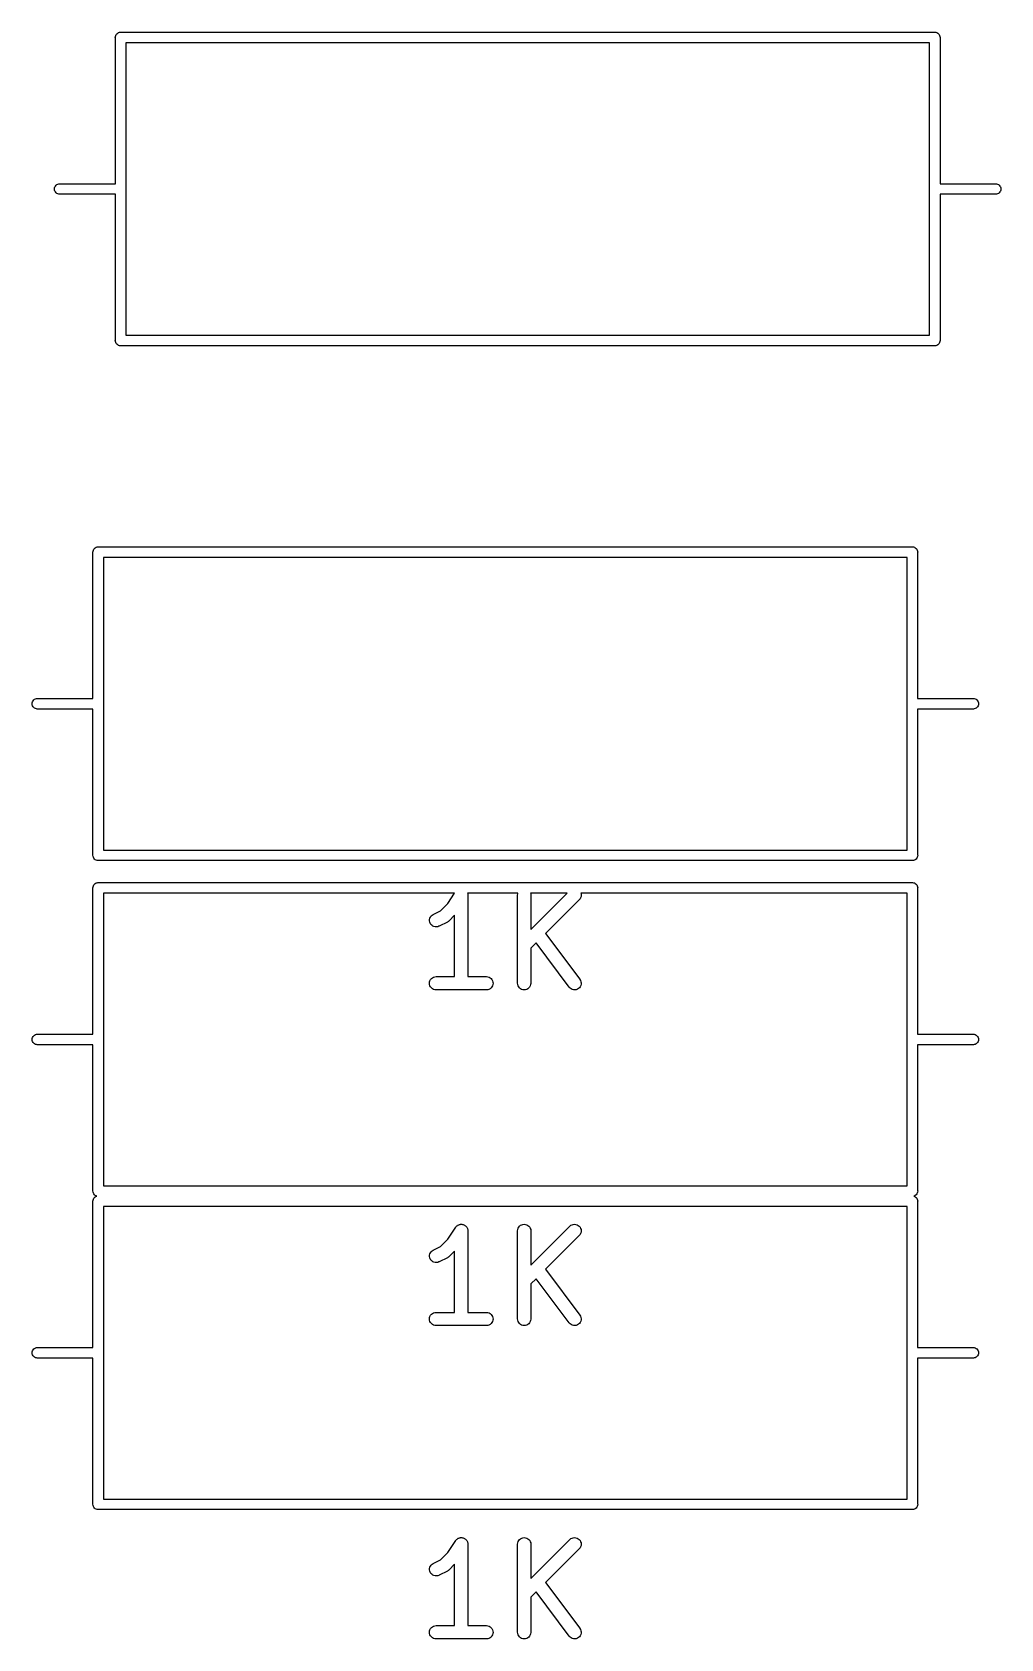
# Model space of a CAD drawing. Extents: x 62 to 117, y -164 to -62.
# Drawn here: x 81.5 to 92.49, y -103.58 to -85.34 of the extents above; entities that cross this region are included whole.
import ezdxf

# ---------------------------------------------------------------- set-up
doc = ezdxf.new("R2010")
doc.units = 0
doc.header["$MEASUREMENT"] = 0
doc.layers.add('BLACK', color=7, linetype='CONTINUOUS')

msp = doc.modelspace()

# ---------------------------------------------------------------- linework, layer by layer
at = {"layer": 'BLACK', "linetype": 'CONTINUOUS'}
for p, q in [((82.4417, -85.402), (82.4429, -85.3902)), ((82.442, -85.4049), (82.4417, -85.402)), ((82.442, -87.062), (82.442, -85.4049)), ((82.4429, -85.3902), (82.4463, -85.3789)), ((82.4463, -85.3789), (82.4519, -85.3685)), ((82.4519, -85.3685), (82.4594, -85.3594)), ((82.4594, -85.3594), (82.4685, -85.3519)), ((82.4685, -85.3519), (82.4789, -85.3463)), ((82.4789, -85.3463), (82.4902, -85.3429)), ((82.4902, -85.3429), (82.4991, -85.342)), ((82.4991, -85.342), (82.502, -85.3417)), ((82.502, -85.3417), (82.5049, -85.342)), ((82.5049, -85.342), (91.7391, -85.342)), ((82.562, -85.462), (82.562, -87.1191)), ((91.682, -85.462), (82.562, -85.462)), ((91.682, -87.119), (91.682, -85.462)), ((91.7391, -85.342), (91.742, -85.3417)), ((91.742, -85.3417), (91.7449, -85.342)), ((91.7449, -85.342), (91.7538, -85.3429)), ((91.7538, -85.3429), (91.7651, -85.3463)), ((91.7651, -85.3463), (91.7755, -85.3519)), ((91.7755, -85.3519), (91.7846, -85.3594)), ((91.7846, -85.3594), (91.7921, -85.3685)), ((91.7921, -85.3685), (91.7977, -85.3789)), ((91.7977, -85.3789), (91.8011, -85.3902)), ((91.8011, -85.3902), (91.8023, -85.402)), ((91.8023, -85.402), (91.802, -85.4049)), ((91.802, -85.4049), (91.802, -87.062)), ((81.7517, -87.122), (81.7529, -87.1102)), ((81.7529, -87.1338), (81.7517, -87.122)), ((81.7529, -87.1102), (81.7563, -87.0989)), ((81.7563, -87.1451), (81.7529, -87.1338)), ((81.7563, -87.0989), (81.7619, -87.0885)), ((81.7619, -87.1555), (81.7563, -87.1451)), ((81.7619, -87.0885), (81.7694, -87.0794)), ((81.7694, -87.1646), (81.7619, -87.1555)), ((81.7694, -87.0794), (81.7785, -87.0719)), ((81.7785, -87.1721), (81.7694, -87.1646)), ((81.7785, -87.0719), (81.7889, -87.0663)), ((81.7889, -87.0663), (81.8002, -87.0629)), ((81.8002, -87.0629), (81.8091, -87.062)), ((81.8091, -87.062), (82.442, -87.062)), ((82.562, -87.1191), (82.5623, -87.122)), ((82.5623, -87.122), (82.562, -87.1249)), ((82.562, -87.1249), (82.562, -88.782)), ((91.6817, -87.122), (91.682, -87.119)), ((91.682, -87.125), (91.6817, -87.122)), ((91.682, -88.782), (91.682, -87.125)), ((91.802, -87.062), (92.4349, -87.062)), ((92.4349, -87.062), (92.4438, -87.0629)), ((92.4438, -87.0629), (92.4551, -87.0663)), ((92.4551, -87.0663), (92.4655, -87.0719)), ((92.4655, -87.0719), (92.4746, -87.0794)), ((92.4746, -87.1646), (92.4655, -87.1721)), ((92.4746, -87.0794), (92.4821, -87.0885)), ((92.4821, -87.1555), (92.4746, -87.1646)), ((92.4821, -87.0885), (92.4877, -87.0989)), ((92.4877, -87.1451), (92.4821, -87.1555)), ((92.4877, -87.0989), (92.4911, -87.1102)), ((92.4911, -87.1338), (92.4877, -87.1451)), ((92.4911, -87.1102), (92.4923, -87.122)), ((92.4923, -87.122), (92.4911, -87.1338)), ((81.7889, -87.1777), (81.7785, -87.1721)), ((81.8002, -87.1811), (81.7889, -87.1777)), ((81.8091, -87.182), (81.8002, -87.1811)), ((82.442, -87.182), (81.8091, -87.182)), ((82.442, -88.839), (82.442, -87.182)), ((92.4349, -87.182), (91.802, -87.182)), ((91.802, -87.182), (91.802, -88.8391)), ((92.4438, -87.1811), (92.4349, -87.182)), ((92.4551, -87.1777), (92.4438, -87.1811)), ((92.4655, -87.1721), (92.4551, -87.1777)), ((82.562, -88.782), (91.682, -88.782)), ((82.4417, -88.842), (82.442, -88.839)), ((82.4429, -88.8538), (82.4417, -88.842)), ((82.4463, -88.8651), (82.4429, -88.8538)), ((82.4519, -88.8755), (82.4463, -88.8651)), ((82.4594, -88.8846), (82.4519, -88.8755)), ((82.4685, -88.8921), (82.4594, -88.8846)), ((82.4789, -88.8977), (82.4685, -88.8921)), ((82.4902, -88.9011), (82.4789, -88.8977)), ((82.4991, -88.902), (82.4902, -88.9011)), ((82.502, -88.9023), (82.4991, -88.902)), ((82.4991, -88.902), (82.4991, -88.902)), ((82.5049, -88.902), (82.502, -88.9023)), ((91.7391, -88.902), (82.5049, -88.902)), ((91.742, -88.9023), (91.7391, -88.902)), ((91.7449, -88.902), (91.742, -88.9023)), ((91.7538, -88.9011), (91.7449, -88.902)), ((91.7449, -88.902), (91.7449, -88.902)), ((91.7651, -88.8977), (91.7538, -88.9011)), ((91.7755, -88.8921), (91.7651, -88.8977)), ((91.7846, -88.8846), (91.7755, -88.8921)), ((91.7921, -88.8755), (91.7846, -88.8846)), ((91.7977, -88.8651), (91.7921, -88.8755)), ((91.8011, -88.8538), (91.7977, -88.8651)), ((91.8023, -88.842), (91.8011, -88.8538)), ((91.802, -88.8391), (91.8023, -88.842)), ((82.1877, -91.244), (82.1889, -91.2322)), ((82.188, -91.2469), (82.1877, -91.244)), ((82.188, -92.904), (82.188, -91.2469)), ((82.1889, -91.2322), (82.1923, -91.2209)), ((82.1923, -91.2209), (82.1979, -91.2105)), ((82.1979, -91.2105), (82.2054, -91.2014)), ((82.2054, -91.2014), (82.2145, -91.1939)), ((82.2145, -91.1939), (82.2249, -91.1883)), ((82.2249, -91.1883), (82.2362, -91.1849)), ((82.2362, -91.1849), (82.2451, -91.184)), ((82.2451, -91.184), (82.248, -91.1837)), ((82.248, -91.1837), (82.2509, -91.184)), ((82.2509, -91.184), (91.4851, -91.184)), ((82.308, -91.304), (82.308, -92.9611)), ((91.428, -91.304), (82.308, -91.304)), ((91.428, -92.961), (91.428, -91.304)), ((91.4851, -91.184), (91.488, -91.1837)), ((91.488, -91.1837), (91.4909, -91.184)), ((91.4909, -91.184), (91.4998, -91.1849)), ((91.4998, -91.1849), (91.5111, -91.1883)), ((91.5111, -91.1883), (91.5215, -91.1939)), ((91.5215, -91.1939), (91.5306, -91.2014)), ((91.5306, -91.2014), (91.5381, -91.2105)), ((91.5381, -91.2105), (91.5437, -91.2209)), ((91.5437, -91.2209), (91.5471, -91.2322)), ((91.5471, -91.2322), (91.5483, -91.244)), ((91.5483, -91.244), (91.548, -91.2469)), ((91.548, -91.2469), (91.548, -92.904)), ((81.4977, -92.964), (81.4989, -92.9522)), ((81.4989, -92.9758), (81.4977, -92.964)), ((81.4989, -92.9522), (81.5023, -92.9409)), ((81.5023, -92.9871), (81.4989, -92.9758)), ((81.5023, -92.9409), (81.5079, -92.9305)), ((81.5079, -92.9975), (81.5023, -92.9871)), ((81.5079, -92.9305), (81.5154, -92.9214)), ((81.5154, -93.0066), (81.5079, -92.9975)), ((81.5154, -92.9214), (81.5245, -92.9139)), ((81.5245, -92.9139), (81.5349, -92.9083)), ((81.5349, -92.9083), (81.5462, -92.9049)), ((81.5462, -92.9049), (81.5551, -92.904)), ((81.5551, -92.904), (82.188, -92.904)), ((82.308, -92.9611), (82.3083, -92.964)), ((82.3083, -92.964), (82.308, -92.9669)), ((82.308, -92.9669), (82.308, -94.624)), ((91.4277, -92.964), (91.428, -92.961)), ((91.428, -92.967), (91.4277, -92.964)), ((91.428, -94.624), (91.428, -92.967)), ((91.548, -92.904), (92.1809, -92.904)), ((92.1809, -92.904), (92.1898, -92.9049)), ((92.1898, -92.9049), (92.2011, -92.9083)), ((92.2011, -92.9083), (92.2115, -92.9139)), ((92.2115, -92.9139), (92.2206, -92.9214)), ((92.2206, -92.9214), (92.2281, -92.9305)), ((92.2281, -92.9975), (92.2206, -93.0066)), ((92.2281, -92.9305), (92.2337, -92.9409)), ((92.2337, -92.9871), (92.2281, -92.9975)), ((92.2337, -92.9409), (92.2371, -92.9522)), ((92.2371, -92.9758), (92.2337, -92.9871)), ((92.2371, -92.9522), (92.2383, -92.964)), ((92.2383, -92.964), (92.2371, -92.9758)), ((81.5245, -93.0141), (81.5154, -93.0066)), ((81.5349, -93.0197), (81.5245, -93.0141)), ((81.5462, -93.0231), (81.5349, -93.0197)), ((81.5551, -93.024), (81.5462, -93.0231)), ((82.188, -93.024), (81.5551, -93.024)), ((82.188, -94.681), (82.188, -93.024)), ((92.1809, -93.024), (91.548, -93.024)), ((91.548, -93.024), (91.548, -94.6811)), ((92.1898, -93.0231), (92.1809, -93.024)), ((92.2011, -93.0197), (92.1898, -93.0231)), ((92.2115, -93.0141), (92.2011, -93.0197)), ((92.2206, -93.0066), (92.2115, -93.0141)), ((82.308, -94.624), (91.428, -94.624)), ((82.1877, -94.684), (82.188, -94.681)), ((82.1889, -94.6958), (82.1877, -94.684)), ((82.1923, -94.7071), (82.1889, -94.6958)), ((82.1979, -94.7175), (82.1923, -94.7071)), ((82.2054, -94.7266), (82.1979, -94.7175)), ((82.2145, -94.7341), (82.2054, -94.7266)), ((82.2249, -94.7397), (82.2145, -94.7341)), ((82.2362, -94.7431), (82.2249, -94.7397)), ((82.2451, -94.744), (82.2362, -94.7431)), ((82.248, -94.7443), (82.2451, -94.744)), ((82.2451, -94.744), (82.2451, -94.744)), ((82.2509, -94.744), (82.248, -94.7443)), ((91.4851, -94.744), (82.2509, -94.744)), ((91.488, -94.7443), (91.4851, -94.744)), ((91.4909, -94.744), (91.488, -94.7443)), ((91.4998, -94.7431), (91.4909, -94.744)), ((91.4909, -94.744), (91.4909, -94.744)), ((91.5111, -94.7397), (91.4998, -94.7431)), ((91.5215, -94.7341), (91.5111, -94.7397)), ((91.5306, -94.7266), (91.5215, -94.7341)), ((91.5381, -94.7175), (91.5306, -94.7266)), ((91.5437, -94.7071), (91.5381, -94.7175)), ((91.5471, -94.6958), (91.5437, -94.7071)), ((91.5483, -94.684), (91.5471, -94.6958)), ((91.548, -94.6811), (91.5483, -94.684)), ((82.2054, -95.0114), (82.2145, -95.0039)), ((82.2145, -95.0039), (82.2249, -94.9983)), ((82.2249, -94.9983), (82.2362, -94.9949)), ((82.2362, -94.9949), (82.2451, -94.994)), ((82.2451, -94.994), (82.248, -94.9937)), ((82.248, -94.9937), (82.2509, -94.994)), ((82.2509, -94.994), (91.4851, -94.994)), ((91.4851, -94.994), (91.488, -94.9937)), ((91.488, -94.9937), (91.4909, -94.994)), ((91.4909, -94.994), (91.4998, -94.9949)), ((91.4998, -94.9949), (91.5111, -94.9983)), ((91.5111, -94.9983), (91.5215, -95.0039)), ((91.5215, -95.0039), (91.5306, -95.0114)), ((82.1877, -95.054), (82.1889, -95.0422)), ((82.188, -95.0569), (82.1877, -95.054)), ((82.188, -96.714), (82.188, -95.0569)), ((82.1889, -95.0422), (82.1923, -95.0309)), ((82.1923, -95.0309), (82.1979, -95.0205)), ((82.1979, -95.0205), (82.2054, -95.0114)), ((86.2928, -95.114), (82.308, -95.114)), ((82.308, -95.114), (82.308, -96.7711)), ((86.2145, -95.2315), (86.2928, -95.114)), ((87.0111, -95.114), (86.4392, -95.114)), ((86.4392, -95.114), (86.4394, -95.1146)), ((86.4394, -95.1146), (86.4416, -95.1218)), ((86.4416, -95.1218), (86.4416, -95.1219)), ((86.4416, -95.1219), (86.4416, -95.1219)), ((86.4416, -95.1219), (86.4423, -95.1292)), ((86.4423, -95.1292), (86.443, -95.1364)), ((86.443, -95.1364), (86.443, -96.0614)), ((87.0073, -95.1353), (87.0089, -95.1208)), ((87.0073, -95.1364), (87.0073, -95.1353)), ((87.0073, -96.1364), (87.0073, -95.1364)), ((87.0089, -95.1208), (87.0111, -95.114)), ((87.1535, -95.114), (87.1559, -95.1218)), ((87.57, -95.114), (87.1535, -95.114)), ((87.1559, -95.1218), (87.1573, -95.1364)), ((87.1573, -95.5267), (87.57, -95.114)), ((87.1573, -95.1364), (87.1573, -95.5267)), ((87.716, -95.1781), (87.7067, -95.1894)), ((87.723, -95.1652), (87.716, -95.1781)), ((87.7272, -95.1512), (87.723, -95.1652)), ((87.7249, -95.114), (87.7273, -95.1221)), ((91.428, -95.114), (87.7249, -95.114)), ((87.7287, -95.1366), (87.7272, -95.1512)), ((87.7273, -95.1221), (87.7287, -95.1366)), ((91.428, -96.771), (91.428, -95.114)), ((91.5306, -95.0114), (91.5381, -95.0205)), ((91.5381, -95.0205), (91.5437, -95.0309)), ((91.5437, -95.0309), (91.5471, -95.0422)), ((91.5471, -95.0422), (91.5483, -95.054)), ((91.5483, -95.054), (91.548, -95.0569)), ((91.548, -95.0569), (91.548, -96.714)), ((86.0257, -95.3729), (86.0364, -95.3628)), ((86.0364, -95.3628), (86.0487, -95.355)), ((86.0487, -95.355), (86.1331, -95.3128)), ((86.1331, -95.3128), (86.2145, -95.2315)), ((86.293, -95.3651), (86.2306, -95.4275)), ((86.293, -96.0614), (86.293, -95.3651)), ((87.7067, -95.1894), (87.3242, -95.572)), ((86.0074, -95.427), (86.0079, -95.4124)), ((86.0098, -95.4415), (86.0074, -95.427)), ((86.0079, -95.4124), (86.0112, -95.3981)), ((86.015, -95.4552), (86.0098, -95.4415)), ((86.0112, -95.3981), (86.0172, -95.3848)), ((86.0227, -95.4676), (86.015, -95.4552)), ((86.0172, -95.3848), (86.0257, -95.3729)), ((86.0327, -95.4783), (86.0227, -95.4676)), ((86.0445, -95.4869), (86.0327, -95.4783)), ((86.0578, -95.493), (86.0445, -95.4869)), ((86.0721, -95.4964), (86.0578, -95.493)), ((86.0867, -95.497), (86.0721, -95.4964)), ((86.1011, -95.4947), (86.0867, -95.497)), ((86.1149, -95.4896), (86.1011, -95.4947)), ((86.1158, -95.4892), (86.1149, -95.4896)), ((86.2111, -95.4416), (86.1158, -95.4892)), ((86.2146, -95.4393), (86.2111, -95.4416)), ((86.2184, -95.4374), (86.2146, -95.4393)), ((86.2208, -95.4354), (86.2184, -95.4374)), ((86.2235, -95.4338), (86.2208, -95.4354)), ((86.2265, -95.4309), (86.2235, -95.4338)), ((86.2298, -95.4282), (86.2265, -95.4309)), ((86.2306, -95.4275), (86.2298, -95.4282)), ((87.217, -95.6791), (87.1573, -95.7389)), ((87.5937, -96.1814), (87.217, -95.6791)), ((87.3242, -95.572), (87.7137, -96.0914)), ((87.1573, -95.7389), (87.1573, -96.1364)), ((86.0131, -96.1073), (86.0201, -96.0944)), ((86.0201, -96.0944), (86.0294, -96.0832)), ((86.0294, -96.0832), (86.0408, -96.0739)), ((86.0408, -96.0739), (86.0537, -96.067)), ((86.0537, -96.067), (86.0677, -96.0628)), ((86.0677, -96.0628), (86.0823, -96.0614)), ((86.0823, -96.0614), (86.293, -96.0614)), ((86.443, -96.0614), (86.6537, -96.0614)), ((86.6537, -96.0614), (86.6548, -96.0614)), ((86.6548, -96.0614), (86.6693, -96.063)), ((86.6693, -96.063), (86.6833, -96.0674)), ((86.6833, -96.0674), (86.6961, -96.0745)), ((86.6961, -96.0745), (86.7073, -96.0839)), ((86.7073, -96.0839), (86.7165, -96.0953)), ((86.7165, -96.0953), (86.7233, -96.1083)), ((87.7137, -96.0914), (87.7143, -96.0922)), ((87.7143, -96.0922), (87.7218, -96.1048)), ((86.0073, -96.1359), (86.0088, -96.1213)), ((86.0086, -96.1504), (86.0073, -96.1359)), ((86.0127, -96.1645), (86.0086, -96.1504)), ((86.0088, -96.1213), (86.0131, -96.1073)), ((86.0195, -96.1774), (86.0127, -96.1645)), ((86.0287, -96.1889), (86.0195, -96.1774)), ((86.0399, -96.1983), (86.0287, -96.1889)), ((86.0527, -96.2053), (86.0399, -96.1983)), ((86.0667, -96.2097), (86.0527, -96.2053)), ((86.0812, -96.2114), (86.0667, -96.2097)), ((86.0823, -96.2114), (86.0812, -96.2114)), ((86.6537, -96.2114), (86.0823, -96.2114)), ((86.6683, -96.21), (86.6537, -96.2114)), ((86.6823, -96.2057), (86.6683, -96.21)), ((86.6952, -96.1988), (86.6823, -96.2057)), ((86.7066, -96.1896), (86.6952, -96.1988)), ((86.7159, -96.1783), (86.7066, -96.1896)), ((86.7229, -96.1654), (86.7159, -96.1783)), ((86.7272, -96.1515), (86.7229, -96.1654)), ((86.7233, -96.1083), (86.7274, -96.1223)), ((86.7287, -96.1369), (86.7272, -96.1515)), ((86.7274, -96.1223), (86.7287, -96.1369)), ((87.0087, -96.1509), (87.0073, -96.1364)), ((87.0129, -96.165), (87.0087, -96.1509)), ((87.0198, -96.1779), (87.0129, -96.165)), ((87.0291, -96.1892), (87.0198, -96.1779)), ((87.0403, -96.1986), (87.0291, -96.1892)), ((87.0532, -96.2055), (87.0403, -96.1986)), ((87.0672, -96.2098), (87.0532, -96.2055)), ((87.0818, -96.2114), (87.0672, -96.2098)), ((87.0963, -96.2101), (87.0818, -96.2114)), ((87.1104, -96.2059), (87.0963, -96.2101)), ((87.1234, -96.1991), (87.1104, -96.2059)), ((87.1348, -96.19), (87.1234, -96.1991)), ((87.1442, -96.1788), (87.1348, -96.19)), ((87.1512, -96.1659), (87.1442, -96.1788)), ((87.1556, -96.152), (87.1512, -96.1659)), ((87.1573, -96.1374), (87.1556, -96.152)), ((87.1573, -96.1364), (87.1573, -96.1374)), ((87.6036, -96.1922), (87.5937, -96.1814)), ((87.6154, -96.2008), (87.6036, -96.1922)), ((87.6286, -96.2071), (87.6154, -96.2008)), ((87.6428, -96.2106), (87.6286, -96.2071)), ((87.6575, -96.2113), (87.6428, -96.2106)), ((87.6719, -96.2091), (87.6575, -96.2113)), ((87.6857, -96.2042), (87.6719, -96.2091)), ((87.6983, -96.1967), (87.6857, -96.2042)), ((87.7092, -96.1869), (87.6983, -96.1967)), ((87.7179, -96.1752), (87.7092, -96.1869)), ((87.7242, -96.1619), (87.7179, -96.1752)), ((87.7218, -96.1048), (87.7266, -96.1187)), ((87.7278, -96.1478), (87.7242, -96.1619)), ((87.7266, -96.1187), (87.7286, -96.1331)), ((87.7286, -96.1331), (87.7278, -96.1478)), ((81.4977, -96.774), (81.4989, -96.7622)), ((81.4989, -96.7858), (81.4977, -96.774)), ((81.4989, -96.7622), (81.5023, -96.7509)), ((81.5023, -96.7971), (81.4989, -96.7858)), ((81.5023, -96.7509), (81.5079, -96.7405)), ((81.5079, -96.8075), (81.5023, -96.7971)), ((81.5079, -96.7405), (81.5154, -96.7314)), ((81.5154, -96.8166), (81.5079, -96.8075)), ((81.5154, -96.7314), (81.5245, -96.7239)), ((81.5245, -96.8241), (81.5154, -96.8166)), ((81.5245, -96.7239), (81.5349, -96.7183)), ((81.5349, -96.8297), (81.5245, -96.8241)), ((81.5349, -96.7183), (81.5462, -96.7149)), ((81.5462, -96.7149), (81.5551, -96.714)), ((81.5551, -96.714), (82.188, -96.714)), ((82.308, -96.7711), (82.3083, -96.774)), ((82.3083, -96.774), (82.308, -96.7769)), ((82.308, -96.7769), (82.308, -98.434)), ((91.4277, -96.774), (91.428, -96.771)), ((91.428, -96.777), (91.4277, -96.774)), ((91.428, -98.434), (91.428, -96.777)), ((91.548, -96.714), (92.1809, -96.714)), ((92.1809, -96.714), (92.1898, -96.7149)), ((92.1898, -96.7149), (92.2011, -96.7183)), ((92.2011, -96.7183), (92.2115, -96.7239)), ((92.2115, -96.8241), (92.2011, -96.8297)), ((92.2115, -96.7239), (92.2206, -96.7314)), ((92.2206, -96.8166), (92.2115, -96.8241)), ((92.2206, -96.7314), (92.2281, -96.7405)), ((92.2281, -96.8075), (92.2206, -96.8166)), ((92.2281, -96.7405), (92.2337, -96.7509)), ((92.2337, -96.7971), (92.2281, -96.8075)), ((92.2337, -96.7509), (92.2371, -96.7622)), ((92.2371, -96.7858), (92.2337, -96.7971)), ((92.2371, -96.7622), (92.2383, -96.774)), ((92.2383, -96.774), (92.2371, -96.7858)), ((81.5462, -96.8331), (81.5349, -96.8297)), ((81.5551, -96.834), (81.5462, -96.8331)), ((82.188, -96.834), (81.5551, -96.834)), ((82.188, -98.491), (82.188, -96.834)), ((92.1809, -96.834), (91.548, -96.834)), ((91.548, -96.834), (91.548, -98.4911)), ((92.1898, -96.8331), (92.1809, -96.834)), ((92.2011, -96.8297), (92.1898, -96.8331)), ((82.308, -98.434), (91.428, -98.434)), ((82.1877, -98.494), (82.188, -98.491)), ((82.1889, -98.5058), (82.1877, -98.494)), ((82.1877, -98.61), (82.1889, -98.5982)), ((82.188, -98.6129), (82.1877, -98.61)), ((82.188, -100.27), (82.188, -98.6129)), ((82.1923, -98.5171), (82.1889, -98.5058)), ((82.1889, -98.5982), (82.1923, -98.5869)), ((82.1979, -98.5275), (82.1923, -98.5171)), ((82.1923, -98.5869), (82.1979, -98.5765)), ((82.2054, -98.5366), (82.1979, -98.5275)), ((82.1979, -98.5765), (82.2054, -98.5674)), ((82.2145, -98.5441), (82.2054, -98.5366)), ((82.2054, -98.5674), (82.2145, -98.5599)), ((82.2249, -98.5497), (82.2145, -98.5441)), ((82.2145, -98.5599), (82.2249, -98.5543)), ((82.2325, -98.552), (82.2249, -98.5497)), ((82.2249, -98.5543), (82.2325, -98.552)), ((91.5111, -98.5497), (91.5035, -98.552)), ((91.5035, -98.552), (91.5111, -98.5543)), ((91.5215, -98.5441), (91.5111, -98.5497)), ((91.5111, -98.5543), (91.5215, -98.5599)), ((91.5306, -98.5366), (91.5215, -98.5441)), ((91.5215, -98.5599), (91.5306, -98.5674)), ((91.5381, -98.5275), (91.5306, -98.5366)), ((91.5306, -98.5674), (91.5381, -98.5765)), ((91.5437, -98.5171), (91.5381, -98.5275)), ((91.5381, -98.5765), (91.5437, -98.5869)), ((91.5471, -98.5058), (91.5437, -98.5171)), ((91.5437, -98.5869), (91.5471, -98.5982)), ((91.5483, -98.494), (91.5471, -98.5058)), ((91.5471, -98.5982), (91.5483, -98.61)), ((91.548, -98.4911), (91.5483, -98.494)), ((91.5483, -98.61), (91.548, -98.6129)), ((91.548, -98.6129), (91.548, -100.27)), ((82.308, -98.67), (82.308, -100.327)), ((91.428, -98.67), (82.308, -98.67)), ((91.428, -100.327), (91.428, -98.67)), ((86.2145, -99.0415), (86.3056, -98.9048)), ((86.3056, -98.9048), (86.3061, -98.904)), ((86.3061, -98.904), (86.3062, -98.9039)), ((86.3061, -98.904), (86.3061, -98.904)), ((86.3061, -98.904), (86.3061, -98.904)), ((86.3062, -98.9039), (86.3108, -98.8985)), ((86.3108, -98.8985), (86.3155, -98.8928)), ((86.3155, -98.8928), (86.3156, -98.8928)), ((86.3156, -98.8927), (86.3213, -98.8882)), ((86.3156, -98.8928), (86.3156, -98.8927)), ((86.3213, -98.8882), (86.3269, -98.8836)), ((86.3269, -98.8836), (86.327, -98.8836)), ((86.327, -98.8836), (86.3336, -98.8801)), ((86.327, -98.8836), (86.327, -98.8836)), ((86.3336, -98.8801), (86.3399, -98.8768)), ((86.3399, -98.8768), (86.34, -98.8768)), ((86.34, -98.8768), (86.3467, -98.8748)), ((86.34, -98.8768), (86.34, -98.8768)), ((86.3467, -98.8748), (86.3539, -98.8727)), ((86.3539, -98.8727), (86.354, -98.8727)), ((86.354, -98.8727), (86.3541, -98.8727)), ((86.3541, -98.8727), (86.3609, -98.8721)), ((86.3609, -98.8721), (86.3685, -98.8714)), ((86.3685, -98.8714), (86.3686, -98.8714)), ((86.3686, -98.8714), (86.3686, -98.8714)), ((86.3686, -98.8714), (86.3758, -98.8721)), ((86.3758, -98.8721), (86.3831, -98.8729)), ((86.3831, -98.8729), (86.3831, -98.8729)), ((86.3831, -98.8729), (86.3832, -98.8729)), ((86.3832, -98.8729), (86.39, -98.8751)), ((86.39, -98.8751), (86.3971, -98.8772)), ((86.3971, -98.8772), (86.3971, -98.8773)), ((86.3971, -98.8773), (86.3972, -98.8773)), ((86.3972, -98.8773), (86.4032, -98.8806)), ((86.4032, -98.8806), (86.4099, -98.8842)), ((86.4099, -98.8842), (86.41, -98.8842)), ((86.41, -98.8842), (86.41, -98.8843)), ((86.41, -98.8843), (86.4152, -98.8886)), ((86.4152, -98.8886), (86.4212, -98.8935)), ((86.4212, -98.8935), (86.4213, -98.8936)), ((86.4213, -98.8936), (86.4213, -98.8936)), ((86.4213, -98.8936), (86.4259, -98.8992)), ((86.4259, -98.8992), (86.4305, -98.9049)), ((86.4305, -98.9049), (86.4305, -98.9049)), ((86.4305, -98.9049), (86.4305, -98.905)), ((86.4305, -98.905), (86.434, -98.9114)), ((86.434, -98.9114), (86.4373, -98.9178)), ((86.4373, -98.9178), (86.4374, -98.9179)), ((86.4374, -98.9179), (86.4374, -98.9179)), ((86.4374, -98.9179), (86.4394, -98.9246)), ((86.4394, -98.9246), (86.4416, -98.9318)), ((86.4416, -98.9318), (86.4416, -98.9319)), ((86.4416, -98.9319), (86.4416, -98.9319)), ((86.4416, -98.9319), (86.4423, -98.9389)), ((86.4423, -98.9389), (86.443, -98.9464)), ((86.443, -98.9464), (86.443, -99.8714)), ((87.0073, -98.9453), (87.0089, -98.9308)), ((87.0073, -98.9464), (87.0073, -98.9453)), ((87.0073, -99.9464), (87.0073, -98.9464)), ((87.0089, -98.9308), (87.0134, -98.9168)), ((87.0134, -98.9168), (87.0204, -98.904)), ((87.0204, -98.904), (87.0298, -98.8928)), ((87.0298, -98.8928), (87.0412, -98.8836)), ((87.0412, -98.8836), (87.0542, -98.8768)), ((87.0542, -98.8768), (87.0682, -98.8727)), ((87.0682, -98.8727), (87.0828, -98.8714)), ((87.0828, -98.8714), (87.0974, -98.8729)), ((87.0974, -98.8729), (87.1113, -98.8772)), ((87.1113, -98.8772), (87.1242, -98.8842)), ((87.1242, -98.8842), (87.1355, -98.8935)), ((87.1355, -98.8935), (87.1448, -98.9049)), ((87.1448, -98.9049), (87.1516, -98.9178)), ((87.1516, -98.9178), (87.1559, -98.9318)), ((87.1559, -98.9318), (87.1573, -98.9464)), ((87.1573, -99.3367), (87.6007, -98.8933)), ((87.1573, -98.9464), (87.1573, -99.3367)), ((87.7067, -98.9994), (87.3242, -99.382)), ((87.6007, -98.8933), (87.6014, -98.8926)), ((87.6014, -98.8926), (87.6129, -98.8835)), ((87.6129, -98.8835), (87.6259, -98.8767)), ((87.6259, -98.8767), (87.6399, -98.8727)), ((87.6399, -98.8727), (87.6545, -98.8714)), ((87.6545, -98.8714), (87.6691, -98.873)), ((87.6691, -98.873), (87.683, -98.8773)), ((87.683, -98.8773), (87.6959, -98.8843)), ((87.6959, -98.8843), (87.7071, -98.8937)), ((87.716, -98.9881), (87.7067, -98.9994)), ((87.7071, -98.8937), (87.7163, -98.9051)), ((87.723, -98.9752), (87.716, -98.9881)), ((87.7163, -98.9051), (87.7232, -98.918)), ((87.7272, -98.9612), (87.723, -98.9752)), ((87.7232, -98.918), (87.7273, -98.9321)), ((87.7287, -98.9466), (87.7272, -98.9612)), ((87.7273, -98.9321), (87.7287, -98.9466)), ((86.0112, -99.2081), (86.0172, -99.1948)), ((86.0172, -99.1948), (86.0257, -99.1829)), ((86.0257, -99.1829), (86.0364, -99.1728)), ((86.0364, -99.1728), (86.0487, -99.165)), ((86.0487, -99.165), (86.1331, -99.1228)), ((86.1331, -99.1228), (86.2145, -99.0415)), ((86.293, -99.1751), (86.2306, -99.2375)), ((86.293, -99.8714), (86.293, -99.1751)), ((86.0074, -99.237), (86.0079, -99.2224)), ((86.0098, -99.2515), (86.0074, -99.237)), ((86.0079, -99.2224), (86.0112, -99.2081)), ((86.015, -99.2652), (86.0098, -99.2515)), ((86.0227, -99.2776), (86.015, -99.2652)), ((86.0327, -99.2883), (86.0227, -99.2776)), ((86.0445, -99.2969), (86.0327, -99.2883)), ((86.0578, -99.303), (86.0445, -99.2969)), ((86.0721, -99.3064), (86.0578, -99.303)), ((86.0867, -99.307), (86.0721, -99.3064)), ((86.1011, -99.3047), (86.0867, -99.307)), ((86.1149, -99.2996), (86.1011, -99.3047)), ((86.1158, -99.2992), (86.1149, -99.2996)), ((86.2111, -99.2516), (86.1158, -99.2992)), ((86.2146, -99.2493), (86.2111, -99.2516)), ((86.2184, -99.2474), (86.2146, -99.2493)), ((86.2208, -99.2454), (86.2184, -99.2474)), ((86.2235, -99.2438), (86.2208, -99.2454)), ((86.2265, -99.2409), (86.2235, -99.2438)), ((86.2298, -99.2382), (86.2265, -99.2409)), ((86.2306, -99.2375), (86.2298, -99.2382)), ((87.3242, -99.382), (87.7137, -99.9014)), ((87.217, -99.4891), (87.1573, -99.5489)), ((87.1573, -99.5489), (87.1573, -99.9464)), ((87.5937, -99.9914), (87.217, -99.4891)), ((86.0088, -99.9313), (86.0131, -99.9173)), ((86.0131, -99.9173), (86.0201, -99.9044)), ((86.0201, -99.9044), (86.0294, -99.8932)), ((86.0294, -99.8932), (86.0408, -99.8839)), ((86.0408, -99.8839), (86.0537, -99.877)), ((86.0537, -99.877), (86.0677, -99.8728)), ((86.0677, -99.8728), (86.0823, -99.8714)), ((86.0823, -99.8714), (86.293, -99.8714)), ((86.443, -99.8714), (86.6537, -99.8714)), ((86.6537, -99.8714), (86.6548, -99.8714)), ((86.6548, -99.8714), (86.6693, -99.873)), ((86.6693, -99.873), (86.6833, -99.8774)), ((86.6833, -99.8774), (86.6961, -99.8845)), ((86.6961, -99.8845), (86.7073, -99.8939)), ((86.7073, -99.8939), (86.7165, -99.9053)), ((86.7165, -99.9053), (86.7233, -99.9183)), ((86.7233, -99.9183), (86.7274, -99.9323)), ((87.7137, -99.9014), (87.7143, -99.9022)), ((87.7143, -99.9022), (87.7218, -99.9148)), ((87.7218, -99.9148), (87.7266, -99.9287)), ((87.7266, -99.9287), (87.7286, -99.9431)), ((86.0073, -99.9459), (86.0088, -99.9313)), ((86.0086, -99.9604), (86.0073, -99.9459)), ((86.0127, -99.9745), (86.0086, -99.9604)), ((86.0195, -99.9874), (86.0127, -99.9745)), ((86.0287, -99.9989), (86.0195, -99.9874)), ((86.0399, -100.008), (86.0287, -99.9989)), ((86.0527, -100.015), (86.0399, -100.008)), ((86.0667, -100.02), (86.0527, -100.015)), ((86.0812, -100.021), (86.0667, -100.02)), ((86.0823, -100.021), (86.0812, -100.021)), ((86.6537, -100.021), (86.0823, -100.021)), ((86.6683, -100.02), (86.6537, -100.021)), ((86.6823, -100.016), (86.6683, -100.02)), ((86.6952, -100.009), (86.6823, -100.016)), ((86.7066, -99.9996), (86.6952, -100.009)), ((86.7159, -99.9883), (86.7066, -99.9996)), ((86.7229, -99.9754), (86.7159, -99.9883)), ((86.7272, -99.9615), (86.7229, -99.9754)), ((86.7287, -99.9469), (86.7272, -99.9615)), ((86.7274, -99.9323), (86.7287, -99.9469)), ((87.0087, -99.9609), (87.0073, -99.9464)), ((87.0129, -99.975), (87.0087, -99.9609)), ((87.0198, -99.9879), (87.0129, -99.975)), ((87.0291, -99.9992), (87.0198, -99.9879)), ((87.0403, -100.009), (87.0291, -99.9992)), ((87.0532, -100.016), (87.0403, -100.009)), ((87.0672, -100.02), (87.0532, -100.016)), ((87.0818, -100.021), (87.0672, -100.02)), ((87.0963, -100.02), (87.0818, -100.021)), ((87.1104, -100.016), (87.0963, -100.02)), ((87.1234, -100.009), (87.1104, -100.016)), ((87.1348, -100), (87.1234, -100.009)), ((87.1442, -99.9888), (87.1348, -100)), ((87.1512, -99.9759), (87.1442, -99.9888)), ((87.1556, -99.962), (87.1512, -99.9759)), ((87.1573, -99.9474), (87.1556, -99.962)), ((87.1573, -99.9464), (87.1573, -99.9474)), ((87.6036, -100.002), (87.5937, -99.9914)), ((87.6154, -100.011), (87.6036, -100.002)), ((87.6286, -100.017), (87.6154, -100.011)), ((87.6428, -100.021), (87.6286, -100.017)), ((87.6575, -100.021), (87.6428, -100.021)), ((87.6719, -100.019), (87.6575, -100.021)), ((87.6857, -100.014), (87.6719, -100.019)), ((87.6983, -100.007), (87.6857, -100.014)), ((87.7092, -99.9969), (87.6983, -100.007)), ((87.7179, -99.9852), (87.7092, -99.9969)), ((87.7242, -99.9719), (87.7179, -99.9852)), ((87.7278, -99.9578), (87.7242, -99.9719)), ((87.7286, -99.9431), (87.7278, -99.9578)), ((81.5079, -100.297), (81.5154, -100.287)), ((81.5154, -100.287), (81.5245, -100.28)), ((81.5245, -100.28), (81.5349, -100.274)), ((81.5349, -100.274), (81.5462, -100.271)), ((81.5462, -100.271), (81.5551, -100.27)), ((81.5551, -100.27), (82.188, -100.27)), ((91.548, -100.27), (92.1809, -100.27)), ((92.1809, -100.27), (92.1898, -100.271)), ((92.1898, -100.271), (92.2011, -100.274)), ((92.2011, -100.274), (92.2115, -100.28)), ((92.2115, -100.28), (92.2206, -100.287)), ((92.2206, -100.287), (92.2281, -100.297)), ((81.4977, -100.33), (81.4989, -100.318)), ((81.4989, -100.342), (81.4977, -100.33)), ((81.4989, -100.318), (81.5023, -100.307)), ((81.5023, -100.353), (81.4989, -100.342)), ((81.5023, -100.307), (81.5079, -100.297)), ((81.5079, -100.363), (81.5023, -100.353)), ((81.5154, -100.373), (81.5079, -100.363)), ((81.5245, -100.38), (81.5154, -100.373)), ((81.5349, -100.386), (81.5245, -100.38)), ((81.5462, -100.389), (81.5349, -100.386)), ((81.5551, -100.39), (81.5462, -100.389)), ((82.188, -100.39), (81.5551, -100.39)), ((82.188, -102.047), (82.188, -100.39)), ((82.308, -100.327), (82.3083, -100.33)), ((82.3083, -100.33), (82.308, -100.333)), ((82.308, -100.333), (82.308, -101.99)), ((91.4277, -100.33), (91.428, -100.327)), ((91.428, -100.333), (91.4277, -100.33)), ((91.428, -101.99), (91.428, -100.333)), ((92.1809, -100.39), (91.548, -100.39)), ((91.548, -100.39), (91.548, -102.047)), ((92.1898, -100.389), (92.1809, -100.39)), ((92.2011, -100.386), (92.1898, -100.389)), ((92.2115, -100.38), (92.2011, -100.386)), ((92.2206, -100.373), (92.2115, -100.38)), ((92.2281, -100.363), (92.2206, -100.373)), ((92.2281, -100.297), (92.2337, -100.307)), ((92.2337, -100.353), (92.2281, -100.363)), ((92.2337, -100.307), (92.2371, -100.318)), ((92.2371, -100.342), (92.2337, -100.353)), ((92.2371, -100.318), (92.2383, -100.33)), ((92.2383, -100.33), (92.2371, -100.342)), ((82.1877, -102.05), (82.188, -102.047)), ((82.1889, -102.062), (82.1877, -102.05)), ((82.1923, -102.073), (82.1889, -102.062)), ((82.1979, -102.083), (82.1923, -102.073)), ((82.2054, -102.093), (82.1979, -102.083)), ((82.2145, -102.1), (82.2054, -102.093)), ((82.2249, -102.106), (82.2145, -102.1)), ((82.2362, -102.109), (82.2249, -102.106)), ((82.2451, -102.11), (82.2362, -102.109)), ((82.248, -102.11), (82.2451, -102.11)), ((82.2451, -102.11), (82.2451, -102.11)), ((82.2509, -102.11), (82.248, -102.11)), ((91.4851, -102.11), (82.2509, -102.11)), ((82.308, -101.99), (91.428, -101.99)), ((91.488, -102.11), (91.4851, -102.11)), ((91.4909, -102.11), (91.488, -102.11)), ((91.4998, -102.109), (91.4909, -102.11)), ((91.4909, -102.11), (91.4909, -102.11)), ((91.5111, -102.106), (91.4998, -102.109)), ((91.5215, -102.1), (91.5111, -102.106)), ((91.5306, -102.093), (91.5215, -102.1)), ((91.5381, -102.083), (91.5306, -102.093)), ((91.5437, -102.073), (91.5381, -102.083)), ((91.5471, -102.062), (91.5437, -102.073)), ((91.5483, -102.05), (91.5471, -102.062)), ((91.548, -102.047), (91.5483, -102.05)), ((86.2145, -102.597), (86.3056, -102.461)), ((86.3056, -102.461), (86.3061, -102.46)), ((86.3061, -102.46), (86.3061, -102.46)), ((86.3061, -102.46), (86.3061, -102.46)), ((86.3061, -102.46), (86.3062, -102.46)), ((86.3062, -102.46), (86.3108, -102.454)), ((86.3108, -102.454), (86.3155, -102.449)), ((86.3155, -102.449), (86.3156, -102.449)), ((86.3156, -102.449), (86.3213, -102.444)), ((86.3156, -102.449), (86.3156, -102.449)), ((86.3213, -102.444), (86.3269, -102.44)), ((86.3269, -102.44), (86.327, -102.44)), ((86.327, -102.44), (86.3336, -102.436)), ((86.327, -102.44), (86.327, -102.44)), ((86.3336, -102.436), (86.3399, -102.433)), ((86.3399, -102.433), (86.34, -102.433)), ((86.34, -102.433), (86.3467, -102.431)), ((86.34, -102.433), (86.34, -102.433)), ((86.3467, -102.431), (86.3539, -102.429)), ((86.3539, -102.429), (86.354, -102.429)), ((86.354, -102.429), (86.3541, -102.429)), ((86.3541, -102.429), (86.3609, -102.428)), ((86.3609, -102.428), (86.3685, -102.427)), ((86.3685, -102.427), (86.3686, -102.427)), ((86.3686, -102.427), (86.3686, -102.427)), ((86.3686, -102.427), (86.3758, -102.428)), ((86.3758, -102.428), (86.3831, -102.429)), ((86.3831, -102.429), (86.3831, -102.429)), ((86.3831, -102.429), (86.3832, -102.429)), ((86.3832, -102.429), (86.39, -102.431)), ((86.39, -102.431), (86.3971, -102.433)), ((86.3971, -102.433), (86.3971, -102.433)), ((86.3971, -102.433), (86.3972, -102.433)), ((86.3972, -102.433), (86.4032, -102.437)), ((86.4032, -102.437), (86.4099, -102.44)), ((86.4099, -102.44), (86.41, -102.44)), ((86.41, -102.44), (86.41, -102.44)), ((86.41, -102.44), (86.4152, -102.445)), ((86.4152, -102.445), (86.4212, -102.45)), ((86.4212, -102.45), (86.4213, -102.45)), ((86.4213, -102.45), (86.4213, -102.45)), ((86.4213, -102.45), (86.4259, -102.455)), ((86.4259, -102.455), (86.4305, -102.461)), ((86.4305, -102.461), (86.4305, -102.461)), ((86.4305, -102.461), (86.4305, -102.461)), ((86.4305, -102.461), (86.434, -102.467)), ((86.434, -102.467), (86.4373, -102.474)), ((86.4373, -102.474), (86.4374, -102.474)), ((86.4374, -102.474), (86.4374, -102.474)), ((86.4374, -102.474), (86.4394, -102.481)), ((86.4394, -102.481), (86.4416, -102.488)), ((87.0089, -102.487), (87.0134, -102.473)), ((87.0134, -102.473), (87.0204, -102.46)), ((87.0204, -102.46), (87.0298, -102.449)), ((87.0298, -102.449), (87.0412, -102.44)), ((87.0412, -102.44), (87.0542, -102.433)), ((87.0542, -102.433), (87.0682, -102.429)), ((87.0682, -102.429), (87.0828, -102.427)), ((87.0828, -102.427), (87.0974, -102.429)), ((87.0974, -102.429), (87.1113, -102.433)), ((87.1113, -102.433), (87.1242, -102.44)), ((87.1242, -102.44), (87.1355, -102.45)), ((87.1355, -102.45), (87.1448, -102.461)), ((87.1448, -102.461), (87.1516, -102.474)), ((87.1516, -102.474), (87.1559, -102.488)), ((87.1573, -102.893), (87.6007, -102.449)), ((87.6007, -102.449), (87.6014, -102.449)), ((87.6014, -102.449), (87.6129, -102.439)), ((87.6129, -102.439), (87.6259, -102.433)), ((87.6259, -102.433), (87.6399, -102.429)), ((87.6399, -102.429), (87.6545, -102.427)), ((87.6545, -102.427), (87.6691, -102.429)), ((87.6691, -102.429), (87.683, -102.433)), ((87.683, -102.433), (87.6959, -102.44)), ((87.6959, -102.44), (87.7071, -102.45)), ((87.7071, -102.45), (87.7163, -102.461)), ((87.7163, -102.461), (87.7232, -102.474)), ((87.7232, -102.474), (87.7273, -102.488)), ((86.1331, -102.679), (86.2145, -102.597)), ((86.4416, -102.488), (86.4416, -102.488)), ((86.4416, -102.488), (86.4416, -102.488)), ((86.4416, -102.488), (86.4423, -102.495)), ((86.4423, -102.495), (86.443, -102.502)), ((86.443, -102.502), (86.443, -103.427)), ((87.0073, -102.501), (87.0089, -102.487)), ((87.0073, -102.502), (87.0073, -102.501)), ((87.0073, -103.502), (87.0073, -102.502)), ((87.1559, -102.488), (87.1573, -102.502)), ((87.1573, -102.502), (87.1573, -102.893)), ((87.7067, -102.555), (87.3242, -102.938)), ((87.716, -102.544), (87.7067, -102.555)), ((87.723, -102.531), (87.716, -102.544)), ((87.7272, -102.517), (87.723, -102.531)), ((87.7287, -102.503), (87.7272, -102.517)), ((87.7273, -102.488), (87.7287, -102.503)), ((86.0074, -102.793), (86.0079, -102.778)), ((86.0098, -102.807), (86.0074, -102.793)), ((86.0079, -102.778), (86.0112, -102.764)), ((86.015, -102.821), (86.0098, -102.807)), ((86.0112, -102.764), (86.0172, -102.751)), ((86.0227, -102.834), (86.015, -102.821)), ((86.0172, -102.751), (86.0257, -102.739)), ((86.0327, -102.844), (86.0227, -102.834)), ((86.0257, -102.739), (86.0364, -102.729)), ((86.0445, -102.853), (86.0327, -102.844)), ((86.0364, -102.729), (86.0487, -102.721)), ((86.0487, -102.721), (86.1331, -102.679)), ((86.2111, -102.808), (86.1158, -102.855)), ((86.2146, -102.805), (86.2111, -102.808)), ((86.2184, -102.803), (86.2146, -102.805)), ((86.2208, -102.801), (86.2184, -102.803)), ((86.2235, -102.8), (86.2208, -102.801)), ((86.2265, -102.797), (86.2235, -102.8)), ((86.2298, -102.794), (86.2265, -102.797)), ((86.2306, -102.794), (86.2298, -102.794)), ((86.293, -102.731), (86.2306, -102.794)), ((86.293, -103.427), (86.293, -102.731)), ((86.0578, -102.859), (86.0445, -102.853)), ((86.0721, -102.862), (86.0578, -102.859)), ((86.0867, -102.863), (86.0721, -102.862)), ((86.1011, -102.861), (86.0867, -102.863)), ((86.1149, -102.856), (86.1011, -102.861)), ((86.1158, -102.855), (86.1149, -102.856)), ((87.3242, -102.938), (87.7137, -103.457)), ((87.217, -103.045), (87.1573, -103.105)), ((87.1573, -103.105), (87.1573, -103.502)), ((87.5937, -103.547), (87.217, -103.045)), ((86.0073, -103.502), (86.0088, -103.487)), ((86.0086, -103.516), (86.0073, -103.502)), ((86.0127, -103.53), (86.0086, -103.516)), ((86.0088, -103.487), (86.0131, -103.473)), ((86.0195, -103.543), (86.0127, -103.53)), ((86.0131, -103.473), (86.0201, -103.46)), ((86.0287, -103.555), (86.0195, -103.543)), ((86.0201, -103.46), (86.0294, -103.449)), ((86.0399, -103.564), (86.0287, -103.555)), ((86.0294, -103.449), (86.0408, -103.44)), ((86.0527, -103.571), (86.0399, -103.564)), ((86.0408, -103.44), (86.0537, -103.433)), ((86.0667, -103.576), (86.0527, -103.571)), ((86.0537, -103.433), (86.0677, -103.429)), ((86.0812, -103.577), (86.0667, -103.576)), ((86.0677, -103.429), (86.0823, -103.427)), ((86.0823, -103.427), (86.293, -103.427)), ((86.443, -103.427), (86.6537, -103.427)), ((86.6537, -103.427), (86.6548, -103.427)), ((86.6683, -103.576), (86.6537, -103.577)), ((86.6548, -103.427), (86.6693, -103.429)), ((86.6823, -103.572), (86.6683, -103.576)), ((86.6693, -103.429), (86.6833, -103.433)), ((86.6952, -103.565), (86.6823, -103.572)), ((86.6833, -103.433), (86.6961, -103.44)), ((86.7066, -103.556), (86.6952, -103.565)), ((86.6961, -103.44), (86.7073, -103.45)), ((86.7159, -103.544), (86.7066, -103.556)), ((86.7073, -103.45), (86.7165, -103.461)), ((86.7229, -103.531), (86.7159, -103.544)), ((86.7165, -103.461), (86.7233, -103.474)), ((86.7272, -103.517), (86.7229, -103.531)), ((86.7233, -103.474), (86.7274, -103.488)), ((86.7287, -103.503), (86.7272, -103.517)), ((86.7274, -103.488), (86.7287, -103.503)), ((87.0087, -103.517), (87.0073, -103.502)), ((87.0129, -103.531), (87.0087, -103.517)), ((87.0198, -103.544), (87.0129, -103.531)), ((87.0291, -103.555), (87.0198, -103.544)), ((87.0403, -103.565), (87.0291, -103.555)), ((87.0532, -103.572), (87.0403, -103.565)), ((87.0672, -103.576), (87.0532, -103.572)), ((87.0818, -103.577), (87.0672, -103.576)), ((87.0963, -103.576), (87.0818, -103.577)), ((87.1104, -103.572), (87.0963, -103.576)), ((87.1234, -103.565), (87.1104, -103.572)), ((87.1348, -103.556), (87.1234, -103.565)), ((87.1442, -103.545), (87.1348, -103.556)), ((87.1512, -103.532), (87.1442, -103.545)), ((87.1556, -103.518), (87.1512, -103.532)), ((87.1573, -103.503), (87.1556, -103.518)), ((87.1573, -103.502), (87.1573, -103.503)), ((87.6036, -103.558), (87.5937, -103.547)), ((87.6154, -103.567), (87.6036, -103.558)), ((87.6286, -103.573), (87.6154, -103.567)), ((87.6428, -103.577), (87.6286, -103.573)), ((87.6719, -103.575), (87.6575, -103.577)), ((87.6857, -103.57), (87.6719, -103.575)), ((87.6983, -103.563), (87.6857, -103.57)), ((87.7092, -103.553), (87.6983, -103.563)), ((87.7179, -103.541), (87.7092, -103.553)), ((87.7137, -103.457), (87.7143, -103.458)), ((87.7143, -103.458), (87.7218, -103.471)), ((87.7242, -103.528), (87.7179, -103.541)), ((87.7218, -103.471), (87.7266, -103.485)), ((87.7278, -103.514), (87.7242, -103.528)), ((87.7266, -103.485), (87.7286, -103.499)), ((87.7286, -103.499), (87.7278, -103.514)), ((86.0823, -103.577), (86.0812, -103.577)), ((86.6537, -103.577), (86.0823, -103.577)), ((87.6575, -103.577), (87.6428, -103.577))]:
    msp.add_line(p, q, dxfattribs=at)

doc.saveas('drawing.dxf')
